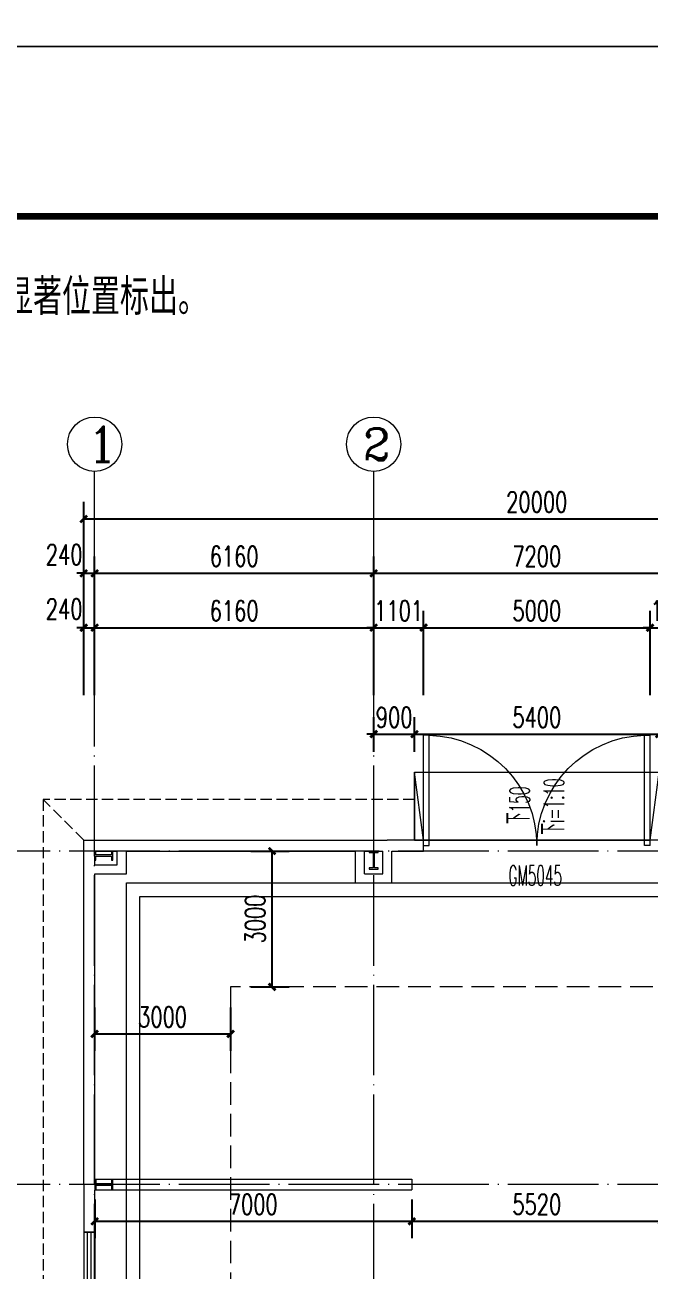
# Model space of a CAD drawing. Header units: inches. Extents: x -3733042 to -3450527, y 579159 to 997713.
# Drawn here: x -3712399 to -3698599, y 851880 to 879388 of the extents above; entities that cross this region are included whole.
import ezdxf

# ---------------------------------------------------------------- set-up
doc = ezdxf.new("R2010")
doc.units = ezdxf.units.IN
doc.header["$LTSCALE"] = 1000
doc.header["$MEASUREMENT"] = 0
doc.linetypes.add('DASH', pattern=[0.35, 0.25, -0.1])
doc.linetypes.add('DOTE', pattern=[2.42, 2, -0.2, 0.02, -0.2])
doc.layers.get('0').update_dxf_attribs({"lineweight": 18})
for name, color, linetype, lineweight in [('AXIS', 30, 'Continuous', 18), ('AXIS_TEXT', 7, 'Continuous', 18), ('COLUMN', 34, 'Continuous', 18), ('DIM_SYMB', 3, 'Continuous', 18), ('DOTE', 14, 'DOTE', 18), ('GROUND', 5, 'DASH', 18), ('PUB_DIM', 3, 'Continuous', 18), ('PUB_TEXT', 7, 'Continuous', 18), ('PUB_TITLE', 153, 'Continuous', 18), ('SURFACE', 255, 'Continuous', 18), ('WALL', 6, 'Continuous', 18), ('WINDOW', 4, 'Continuous', 18), ('WINDOW_TEXT', 7, 'Continuous', 18), ('地漏雨水管', 41, 'Continuous', 18), ('看线', 171, 'Continuous', 18)]:
    doc.layers.add(name, color=color, linetype=linetype, lineweight=lineweight)
doc.styles.add('_HZTXT', font='simplex.shx', dxfattribs={"width": 0.8, "bigfont": 'hztxt.shx'})
doc.styles.add('_TCH_AXIS', font='complex.shx', dxfattribs={"bigfont": 'gbcbig.shx'})
doc.styles.add('_TCH_DIM', font='simplex.shx', dxfattribs={"width": 0.7, "bigfont": 'gbcbig.shx'})
doc.styles.add('_TCH_DIM_T3', font='simplex.shx', dxfattribs={"width": 0.705882, "bigfont": 'gbcbig.shx'})
doc.styles.add('_TCH_WINDOW', font='simplex.shx', dxfattribs={"width": 0.7, "bigfont": 'gbcbig.shx'})
doc.styles.add('COMPLEX', font='complex.shx')
doc.dimstyles.new('_TCH_ARCH&&150', dxfattribs={"dimtxt": 446.25, "dimasz": 150, "dimexe": 375, "dimexo": 450, "dimgap": 150, "dimtad": 1, "dimdec": 0, "dimzin": 0, "dimdsep": 46, "dimtxsty": '_TCH_DIM_T3', "dimblk": 'ARCHTICK', "dimcen": 0.09, "dimdle": 300, "dimclrt": 7, "dimazin": 2, "dimtfac": 1, "dimtdec": 0, "dimtix": 1, "dimtmove": 2, "dimatfit": 3, "dimfxl": 1, "dimtolj": 1, "dimarcsym": 0})

# ---------------------------------------------------------------- blocks, each defined once
blk = doc.blocks.new('_ArchTick_2')
at = {"color": 0, "linetype": 'ByBlock'}
blk.add_lwpolyline([(-0.5, -0.5, 0.4, 0.4, 0), (0.5, 0.5, 0.4, 0.4, 0)], format="xyseb", dxfattribs=at)
blk = doc.blocks.new('*X142')
at = {"layer": 'PUB_DIM', "color": 0, "lineweight": -2}
for p, q in [((-3704699, 863341), (-3704699, 864106)), ((-3703799, 863341), (-3703799, 864106)), ((-3704699, 863731), (-3704849, 863731)), ((-3704699, 863731), (-3703799, 863731)), ((-3703799, 863731), (-3703649, 863731))]:
    blk.add_line(p, q, dxfattribs=at)
at = {"layer": 'PUB_DIM', "color": 0, "lineweight": -2, "xscale": 150, "yscale": 150, "zscale": 150}
blk.add_blockref('_ArchTick_2', (-3704699, 863731), dxfattribs=at)
at = {"layer": 'PUB_DIM', "color": 0, "lineweight": -2, "xscale": 150, "yscale": 150, "zscale": 150, "rotation": 180}
blk.add_blockref('_ArchTick_2', (-3703799, 863731), dxfattribs=at)
at = {"layer": 'PUB_DIM', "color": 7, "insert": (-3704249, 864104), "char_height": 446.2, "width": 1215, "attachment_point": 5, "style": '_TCH_DIM_T3'}
blk.add_mtext('900', dxfattribs=at)
blk = doc.blocks.new('_ARCHTICK')
at = {"color": 0, "linetype": 'ByBlock', "const_width": 0.4}
blk.add_lwpolyline([(-0.5, -0.5), (0.5, 0.5)], dxfattribs=at)
blk = doc.blocks.new('*X143')
at = {"layer": 'PUB_DIM', "color": 0, "lineweight": -2}
for p, q in [((-3703799, 863341), (-3703799, 864106)), ((-3698399, 863341), (-3698399, 864106)), ((-3703799, 863731), (-3698399, 863731))]:
    blk.add_line(p, q, dxfattribs=at)
at = {"layer": 'PUB_DIM', "color": 0, "lineweight": -2, "xscale": 150, "yscale": 150, "zscale": 150, "rotation": 180}
blk.add_blockref('_ArchTick_2', (-3703799, 863731), dxfattribs=at)
at = {"layer": 'PUB_DIM', "color": 0, "lineweight": -2, "xscale": 150, "yscale": 150, "zscale": 150}
blk.add_blockref('_ArchTick_2', (-3698399, 863731), dxfattribs=at)
at = {"layer": 'PUB_DIM', "color": 7, "insert": (-3701099, 864104), "char_height": 446.2, "width": 1620, "attachment_point": 5, "style": '_TCH_DIM_T3'}
blk.add_mtext('5400', dxfattribs=at)
blk = doc.blocks.new('*X155')
at = {"layer": 'PUB_DIM', "color": 0, "lineweight": -2}
for p, q in [((-3710860, 857701), (-3710860, 856739)), ((-3707860, 857701), (-3707860, 856739)), ((-3710860, 857114), (-3707860, 857114))]:
    blk.add_line(p, q, dxfattribs=at)
at = {"layer": 'PUB_DIM', "color": 0, "lineweight": -2, "xscale": 150, "yscale": 150, "zscale": 150, "rotation": 180}
blk.add_blockref('_ArchTick_2', (-3710860, 857114), dxfattribs=at)
at = {"layer": 'PUB_DIM', "color": 0, "lineweight": -2, "xscale": 150, "yscale": 150, "zscale": 150}
blk.add_blockref('_ArchTick_2', (-3707860, 857114), dxfattribs=at)
at = {"layer": 'PUB_DIM', "color": 7, "insert": (-3709360, 857487), "char_height": 446.2, "width": 1620, "attachment_point": 5, "style": '_TCH_DIM_T3'}
blk.add_mtext('3000', dxfattribs=at)
blk = doc.blocks.new('*X156')
at = {"layer": 'PUB_DIM', "color": 0, "lineweight": -2}
for p, q in [((-3707410, 861151), (-3706568, 861151)), ((-3706943, 858151), (-3706943, 861151)), ((-3707410, 858151), (-3706568, 858151))]:
    blk.add_line(p, q, dxfattribs=at)
at = {"layer": 'PUB_DIM', "color": 0, "lineweight": -2, "xscale": 150, "yscale": 150, "zscale": 150}
for p, rotation in [((-3706943, 861151), 90), ((-3706943, 858151), 270)]:
    blk.add_blockref('_ArchTick_2', p, dxfattribs=dict(at, rotation=rotation))
at = {"layer": 'PUB_DIM', "color": 7, "insert": (-3707316, 859651), "char_height": 446.2, "width": 1620, "attachment_point": 5, "rotation": 90, "style": '_TCH_DIM_T3'}
blk.add_mtext('3000', dxfattribs=at)
blk = doc.blocks.new('*X659')
at = {"layer": 'AXIS', "color": 0, "lineweight": -2}
for p, q in [((-3711100, 864593), (-3711100, 866457)), ((-3710860, 864593), (-3710860, 866457)), ((-3711100, 866082), (-3711250, 866082)), ((-3711100, 866082), (-3710860, 866082)), ((-3710860, 866082), (-3710710, 866082))]:
    blk.add_line(p, q, dxfattribs=at)
at = {"layer": 'AXIS', "color": 0, "lineweight": -2, "xscale": 150, "yscale": 150, "zscale": 150}
blk.add_blockref('_ArchTick_2', (-3711100, 866082), dxfattribs=at)
at = {"layer": 'AXIS', "color": 0, "lineweight": -2, "xscale": 150, "yscale": 150, "zscale": 150, "rotation": 180}
blk.add_blockref('_ArchTick_2', (-3710860, 866082), dxfattribs=at)
at = {"layer": 'AXIS', "color": 7, "insert": (-3711533, 866495), "char_height": 446.2, "width": 1215, "attachment_point": 5, "style": '_TCH_DIM_T3'}
blk.add_mtext('240', dxfattribs=at)
blk = doc.blocks.new('*X660')
at = {"layer": 'AXIS', "color": 0, "lineweight": -2}
for p, q in [((-3710860, 864593), (-3710860, 866457)), ((-3704700, 864593), (-3704700, 866457)), ((-3710860, 866082), (-3704700, 866082))]:
    blk.add_line(p, q, dxfattribs=at)
at = {"layer": 'AXIS', "color": 0, "lineweight": -2, "xscale": 150, "yscale": 150, "zscale": 150, "rotation": 180}
blk.add_blockref('_ArchTick_2', (-3710860, 866082), dxfattribs=at)
at = {"layer": 'AXIS', "color": 0, "lineweight": -2, "xscale": 150, "yscale": 150, "zscale": 150}
blk.add_blockref('_ArchTick_2', (-3704700, 866082), dxfattribs=at)
at = {"layer": 'AXIS', "color": 7, "insert": (-3707780, 866455), "char_height": 446.2, "width": 1530, "attachment_point": 5, "style": '_TCH_DIM_T3'}
blk.add_mtext('6160', dxfattribs=at)
blk = doc.blocks.new('*X661')
at = {"layer": 'AXIS', "color": 0, "lineweight": -2}
for p, q in [((-3704700, 864593), (-3704700, 866457)), ((-3703599, 864593), (-3703599, 866457)), ((-3704700, 866082), (-3704850, 866082)), ((-3704700, 866082), (-3703599, 866082)), ((-3703599, 866082), (-3703449, 866082))]:
    blk.add_line(p, q, dxfattribs=at)
at = {"layer": 'AXIS', "color": 0, "lineweight": -2, "xscale": 150, "yscale": 150, "zscale": 150}
blk.add_blockref('_ArchTick_2', (-3704700, 866082), dxfattribs=at)
at = {"layer": 'AXIS', "color": 0, "lineweight": -2, "xscale": 150, "yscale": 150, "zscale": 150, "rotation": 180}
blk.add_blockref('_ArchTick_2', (-3703599, 866082), dxfattribs=at)
at = {"layer": 'AXIS', "color": 7, "insert": (-3704149, 866455), "char_height": 446.2, "width": 1260, "attachment_point": 5, "style": '_TCH_DIM_T3'}
blk.add_mtext('1101', dxfattribs=at)
blk = doc.blocks.new('*X662')
at = {"layer": 'AXIS', "color": 0, "lineweight": -2}
for p, q in [((-3703599, 864593), (-3703599, 866457)), ((-3698599, 864593), (-3698599, 866457)), ((-3703599, 866082), (-3698599, 866082))]:
    blk.add_line(p, q, dxfattribs=at)
at = {"layer": 'AXIS', "color": 0, "lineweight": -2, "xscale": 150, "yscale": 150, "zscale": 150, "rotation": 180}
blk.add_blockref('_ArchTick_2', (-3703599, 866082), dxfattribs=at)
at = {"layer": 'AXIS', "color": 0, "lineweight": -2, "xscale": 150, "yscale": 150, "zscale": 150}
blk.add_blockref('_ArchTick_2', (-3698599, 866082), dxfattribs=at)
at = {"layer": 'AXIS', "color": 7, "insert": (-3701099, 866455), "char_height": 446.2, "width": 1620, "attachment_point": 5, "style": '_TCH_DIM_T3'}
blk.add_mtext('5000', dxfattribs=at)
blk = doc.blocks.new('*X663')
at = {"layer": 'AXIS', "color": 0, "lineweight": -2}
for p, q in [((-3698599, 864593), (-3698599, 866457)), ((-3697500, 864593), (-3697500, 866457)), ((-3698599, 866082), (-3698749, 866082)), ((-3698599, 866082), (-3697500, 866082)), ((-3697500, 866082), (-3697350, 866082))]:
    blk.add_line(p, q, dxfattribs=at)
at = {"layer": 'AXIS', "color": 0, "lineweight": -2, "xscale": 150, "yscale": 150, "zscale": 150}
blk.add_blockref('_ArchTick_2', (-3698599, 866082), dxfattribs=at)
at = {"layer": 'AXIS', "color": 0, "lineweight": -2, "xscale": 150, "yscale": 150, "zscale": 150, "rotation": 180}
blk.add_blockref('_ArchTick_2', (-3697500, 866082), dxfattribs=at)
at = {"layer": 'AXIS', "color": 7, "insert": (-3698049, 866455), "char_height": 446.2, "width": 1530, "attachment_point": 5, "style": '_TCH_DIM_T3'}
blk.add_mtext('1099', dxfattribs=at)
blk = doc.blocks.new('*X840')
at = {"layer": 'PUB_DIM', "color": 0, "lineweight": -2}
for p, q in [((-3710859, 853460), (-3710859, 852603)), ((-3703859, 853460), (-3703859, 852603)), ((-3710859, 852978), (-3703859, 852978))]:
    blk.add_line(p, q, dxfattribs=at)
at = {"layer": 'PUB_DIM', "color": 0, "lineweight": -2, "xscale": 150, "yscale": 150, "zscale": 150, "rotation": 180}
blk.add_blockref('_ArchTick_2', (-3710859, 852978), dxfattribs=at)
at = {"layer": 'PUB_DIM', "color": 0, "lineweight": -2, "xscale": 150, "yscale": 150, "zscale": 150}
blk.add_blockref('_ArchTick_2', (-3703859, 852978), dxfattribs=at)
at = {"layer": 'PUB_DIM', "color": 7, "insert": (-3707359, 853351), "char_height": 446.2, "width": 1665, "attachment_point": 5, "style": '_TCH_DIM_T3'}
blk.add_mtext('7000', dxfattribs=at)
blk = doc.blocks.new('*X841')
at = {"layer": 'PUB_DIM', "color": 0, "lineweight": -2}
for p, q in [((-3703859, 853460), (-3703859, 852603)), ((-3698339, 853460), (-3698339, 852603)), ((-3703859, 852978), (-3698339, 852978))]:
    blk.add_line(p, q, dxfattribs=at)
at = {"layer": 'PUB_DIM', "color": 0, "lineweight": -2, "xscale": 150, "yscale": 150, "zscale": 150, "rotation": 180}
blk.add_blockref('_ArchTick_2', (-3703859, 852978), dxfattribs=at)
at = {"layer": 'PUB_DIM', "color": 0, "lineweight": -2, "xscale": 150, "yscale": 150, "zscale": 150}
blk.add_blockref('_ArchTick_2', (-3698339, 852978), dxfattribs=at)
at = {"layer": 'PUB_DIM', "color": 7, "insert": (-3701099, 853351), "char_height": 446.2, "width": 1575, "attachment_point": 5, "style": '_TCH_DIM_T3'}
blk.add_mtext('5520', dxfattribs=at)
blk = doc.blocks.new('*X843')
at = {"layer": 'AXIS', "color": 0, "lineweight": -2}
for p, q in [((-3711100, 865793), (-3711100, 867657)), ((-3710860, 865793), (-3710860, 867657)), ((-3711100, 867282), (-3711250, 867282)), ((-3711100, 867282), (-3710860, 867282)), ((-3710860, 867282), (-3710710, 867282))]:
    blk.add_line(p, q, dxfattribs=at)
at = {"layer": 'AXIS', "color": 0, "lineweight": -2, "xscale": 150, "yscale": 150, "zscale": 150}
blk.add_blockref('_ArchTick_2', (-3711100, 867282), dxfattribs=at)
at = {"layer": 'AXIS', "color": 0, "lineweight": -2, "xscale": 150, "yscale": 150, "zscale": 150, "rotation": 180}
blk.add_blockref('_ArchTick_2', (-3710860, 867282), dxfattribs=at)
at = {"layer": 'AXIS', "color": 7, "insert": (-3711533, 867695), "char_height": 446.2, "width": 1215, "attachment_point": 5, "style": '_TCH_DIM_T3'}
blk.add_mtext('240', dxfattribs=at)
blk = doc.blocks.new('*X844')
at = {"layer": 'AXIS', "color": 0, "lineweight": -2}
for p, q in [((-3710860, 865793), (-3710860, 867657)), ((-3704700, 865793), (-3704700, 867657)), ((-3710860, 867282), (-3704700, 867282))]:
    blk.add_line(p, q, dxfattribs=at)
at = {"layer": 'AXIS', "color": 0, "lineweight": -2, "xscale": 150, "yscale": 150, "zscale": 150, "rotation": 180}
blk.add_blockref('_ArchTick_2', (-3710860, 867282), dxfattribs=at)
at = {"layer": 'AXIS', "color": 0, "lineweight": -2, "xscale": 150, "yscale": 150, "zscale": 150}
blk.add_blockref('_ArchTick_2', (-3704700, 867282), dxfattribs=at)
at = {"layer": 'AXIS', "color": 7, "insert": (-3707780, 867655), "char_height": 446.2, "width": 1530, "attachment_point": 5, "style": '_TCH_DIM_T3'}
blk.add_mtext('6160', dxfattribs=at)
blk = doc.blocks.new('*X845')
at = {"layer": 'AXIS', "color": 0, "lineweight": -2}
for p, q in [((-3704700, 865793), (-3704700, 867657)), ((-3697500, 865793), (-3697500, 867657)), ((-3704700, 867282), (-3697500, 867282))]:
    blk.add_line(p, q, dxfattribs=at)
at = {"layer": 'AXIS', "color": 0, "lineweight": -2, "xscale": 150, "yscale": 150, "zscale": 150, "rotation": 180}
blk.add_blockref('_ArchTick_2', (-3704700, 867282), dxfattribs=at)
at = {"layer": 'AXIS', "color": 0, "lineweight": -2, "xscale": 150, "yscale": 150, "zscale": 150}
blk.add_blockref('_ArchTick_2', (-3697500, 867282), dxfattribs=at)
at = {"layer": 'AXIS', "color": 7, "insert": (-3701100, 867655), "char_height": 446.2, "width": 1665, "attachment_point": 5, "style": '_TCH_DIM_T3'}
blk.add_mtext('7200', dxfattribs=at)
blk = doc.blocks.new('*X848')
at = {"layer": 'AXIS', "color": 0, "lineweight": -2}
for p, q in [((-3711100, 866243), (-3711100, 868857)), ((-3691100, 866243), (-3691100, 868857)), ((-3711100, 868482), (-3691100, 868482))]:
    blk.add_line(p, q, dxfattribs=at)
at = {"layer": 'AXIS', "color": 0, "lineweight": -2, "xscale": 150, "yscale": 150, "zscale": 150, "rotation": 180}
blk.add_blockref('_ArchTick_2', (-3711100, 868482), dxfattribs=at)
at = {"layer": 'AXIS', "color": 0, "lineweight": -2, "xscale": 150, "yscale": 150, "zscale": 150}
blk.add_blockref('_ArchTick_2', (-3691100, 868482), dxfattribs=at)
at = {"layer": 'AXIS', "color": 7, "insert": (-3701100, 868855), "char_height": 446.2, "width": 2115, "attachment_point": 5, "style": '_TCH_DIM_T3'}
blk.add_mtext('20000', dxfattribs=at)
blk = doc.blocks.new('$DorLib2D$00000002')
for p, q in [((-0.5, 0), (-0.5, 0.4875)), ((-0.475, 0.4875), (-0.5, 0.4875)), ((-0.475, 0), (-0.475, 0.4875)), ((0.475, 0), (0.475, 0.4875)), ((0.475, 0.4875), (0.5, 0.4875)), ((0.5, 0), (0.5, 0.4875)), ((-0.5, 0), (-0.475, 0)), ((0.5, 0), (0.475, 0))]:
    blk.add_line(p, q)
at = {"lineweight": 13}
for centre, start, end in [((-0.4875, 0), 0, 88.5307), ((0.4875, 0), 91.4693, 180)]:
    blk.add_arc(centre, 0.4875, start, end, dxfattribs=at)
blk = doc.blocks.new('_AXISO')
blk.add_circle((0, 0), 0.5)
at = {"layer": 'AXIS_TEXT', "style": 'COMPLEX', "width": 1.04167}
blk.add_attdef('A', (-0.25, -0.28), '', height=0.56, dxfattribs=at)
blk = doc.blocks.new('$WINLIB2D$00000001')
at = {"color": 0}
for points in [[(-0.5, 0.5), (-0.5, -0.5)], [(-0.5, 0.5), (0.5, 0.5)], [(0.5, -0.5), (0.5, 0.5)], [(0.5, 0.1667), (-0.5, 0.1667)], [(0.5, -0.1667), (-0.5, -0.1667)], [(-0.5, -0.5), (0.5, -0.5)]]:
    blk.add_lwpolyline(points, dxfattribs=at)

msp = doc.modelspace()

# ---------------------------------------------------------------- linework, layer by layer
at = {"layer": 'AXIS'}
for p, q in [((-3710859.6, 865343.1), (-3710859.6, 869532.3)), ((-3704699.6, 865343.1), (-3704699.6, 869532.3))]:
    msp.add_line(p, q, dxfattribs=at)
at = {"layer": 'COLUMN'}
for p, q in [((-3710829.6, 861150.1), (-3710859.6, 861150.1)), ((-3710859.6, 861150.1), (-3710859.6, 860950.1)), ((-3710829.6, 861065.1), (-3710829.6, 861150.1)), ((-3710489.6, 861065.1), (-3710829.6, 861065.1)), ((-3710829.6, 860950.1), (-3710829.6, 861035.1)), ((-3710829.6, 861035.1), (-3710489.6, 861035.1)), ((-3710459.6, 861150.1), (-3710489.6, 861150.1)), ((-3710489.6, 861150.1), (-3710489.6, 861065.1)), ((-3710489.6, 861035.1), (-3710489.6, 860950.1)), ((-3710459.6, 860950.1), (-3710459.6, 861150.1)), ((-3704598.9, 861150.8), (-3704798.9, 861150.8)), ((-3704798.9, 861150.8), (-3704798.9, 861120.8)), ((-3704798.9, 861120.8), (-3704713.9, 861120.8)), ((-3704713.9, 861120.8), (-3704713.9, 860780.8)), ((-3704683.9, 860780.8), (-3704683.9, 861120.8)), ((-3704683.9, 861120.8), (-3704598.9, 861120.8)), ((-3704598.9, 861120.8), (-3704598.9, 861150.8)), ((-3710859.6, 860950.1), (-3710829.6, 860950.1)), ((-3710489.6, 860950.1), (-3710459.6, 860950.1)), ((-3704713.9, 860780.8), (-3704798.9, 860780.8)), ((-3704798.9, 860780.8), (-3704798.9, 860750.8)), ((-3704798.9, 860750.8), (-3704598.9, 860750.8)), ((-3704598.9, 860780.8), (-3704683.9, 860780.8)), ((-3704598.9, 860750.8), (-3704598.9, 860780.8)), ((-3710828.9, 853890.1), (-3710858.9, 853890.1)), ((-3710858.9, 853890.1), (-3710858.9, 853690.1)), ((-3710828.9, 853805.1), (-3710828.9, 853890.1)), ((-3710458.9, 853890.1), (-3710488.9, 853890.1)), ((-3710488.9, 853890.1), (-3710488.9, 853805.1)), ((-3710458.9, 853690.1), (-3710458.9, 853890.1)), ((-3710858.9, 853690.1), (-3710828.9, 853690.1)), ((-3710488.9, 853805.1), (-3710828.9, 853805.1)), ((-3710828.9, 853690.1), (-3710828.9, 853775.1)), ((-3710828.9, 853775.1), (-3710488.9, 853775.1)), ((-3710488.9, 853775.1), (-3710488.9, 853690.1)), ((-3710488.9, 853690.1), (-3710458.9, 853690.1))]:
    msp.add_line(p, q, dxfattribs=at)
at = {"layer": 'DIM_SYMB'}
msp.add_lwpolyline([(-3701098.9, 861390.8, 0, 0, 0), (-3701098.9, 862440.8, 120, 0, 0), (-3701098.9, 862890.8, 0, 0, 0)], format="xyseb", dxfattribs=at)
at = {"layer": 'DOTE'}
for p, q in [((-3710859.6, 805380.6), (-3710859.6, 865343.1)), ((-3704699.6, 805380.6), (-3704699.6, 865343.1)), ((-3690060.9, 861150.1), (-3713856.5, 861150.1)), ((-3690060.3, 853790.1), (-3713855.9, 853790.1))]:
    msp.add_line(p, q, dxfattribs=at)
at = {"layer": 'GROUND'}
for points in [[(-3703798.9, 862290.8), (-3711998.9, 862290.8), (-3711998.9, 808490.8), (-3703798.9, 808490.8)], [(-3711098.9, 861390.8), (-3711998.9, 862290.8)]]:
    msp.add_lwpolyline(points, dxfattribs=at)
at = {"layer": 'PUB_TITLE'}
for points in [[(-3732364.6, 878912.6), (-3648264.6, 878912.6), (-3648264.6, 938312.6), (-3732364.6, 938312.6)], [(-3732364.6, 789812.6), (-3669364.6, 789812.6), (-3669364.6, 878912.6), (-3732364.6, 878912.6)]]:
    msp.add_lwpolyline(points, close=True, dxfattribs=at)
msp.add_lwpolyline([(-3730864.6, 791312.6, 150, 150, 0), (-3670864.6, 791312.6, 150, 150, 0), (-3670864.6, 875162.6, 150, 150, 0), (-3730864.6, 875162.6, 150, 150, 0)], format="xyseb", close=True, dxfattribs=at)
at = {"layer": 'SURFACE', "linetype": 'DASH', "ltscale": 2}
msp.add_lwpolyline([(-3707859.6, 812630.1), (-3694338.9, 812630.1), (-3694338.9, 858150.8), (-3707859.6, 858150.8)], close=True, dxfattribs=at)
at = {"layer": 'WALL'}
for p, q in [((-3711098.9, 861390.8), (-3710259.6, 861390.8)), ((-3711098.9, 860750.1), (-3711098.9, 861390.8)), ((-3710259.6, 861390.8), (-3705000.2, 861390.8)), ((-3705000.2, 861390.8), (-3704398.9, 861390.8)), ((-3703598.9, 861390.8), (-3704398.9, 861390.8)), ((-3703598.9, 861150.8), (-3703598.9, 861390.8)), ((-3710858.9, 861150.8), (-3710359.6, 861150.8)), ((-3710858.9, 860850.1), (-3710858.9, 861150.8)), ((-3710359.6, 860850.1), (-3710359.6, 861150.8)), ((-3710159.6, 860650.1), (-3710159.6, 861150.8)), ((-3710159.6, 861150.8), (-3705100.2, 861150.8)), ((-3705100.2, 860450.1), (-3705100.2, 861150.8)), ((-3704900.2, 860650.1), (-3704900.2, 861150.8)), ((-3704900.2, 861150.8), (-3704498.9, 861150.8)), ((-3704498.9, 860650.1), (-3704498.9, 861150.8)), ((-3704298.9, 860450.1), (-3704298.9, 861150.8)), ((-3704298.9, 861150.8), (-3703598.9, 861150.8)), ((-3711098.9, 853790.1), (-3711098.9, 860750.1)), ((-3710858.9, 860850.1), (-3710359.6, 860850.1)), ((-3710858.9, 853910.1), (-3710858.9, 860650.1)), ((-3710858.9, 860650.1), (-3710159.6, 860650.1)), ((-3705100.2, 860450.1), (-3704298.9, 860450.1)), ((-3704900.2, 860650.1), (-3704498.9, 860650.1)), ((-3710858.9, 853910.1), (-3703858.9, 853910.1)), ((-3703858.9, 853910.1), (-3703858.9, 853670.1)), ((-3711098.9, 853790.1), (-3711098.9, 852735.1)), ((-3710858.9, 853670.1), (-3703858.9, 853670.1)), ((-3710858.9, 852735.1), (-3710858.9, 853670.1)), ((-3711098.9, 852735.1), (-3710858.9, 852735.1))]:
    msp.add_line(p, q, dxfattribs=at)
at = {"layer": 'WINDOW'}
msp.add_line((-3703598.9, 861390.8), (-3698598.9, 861390.8), dxfattribs=at)
at = {"layer": '地漏雨水管'}
for points in [[(-3710158.9, 860450.8), (-3692038.9, 860450.8), (-3692038.9, 810330.8), (-3710158.9, 810330.8)], [(-3709858.9, 860150.8), (-3692338.9, 860150.8), (-3692338.9, 810630.8), (-3709858.9, 810630.8)]]:
    msp.add_lwpolyline(points, close=True, dxfattribs=at)
at = {"layer": '看线'}
for points in [[(-3703798.9, 862890.8), (-3703798.9, 861390.8), (-3703598.9, 861390.8)], [(-3703798.9, 862890.8), (-3698398.9, 862890.8), (-3698398.9, 861390.8), (-3703798.9, 861390.8)], [(-3698398.9, 862890.8), (-3698398.9, 861390.8), (-3698598.9, 861390.8)]]:
    msp.add_lwpolyline(points, close=True, dxfattribs=at)

# ---------------------------------------------------------------- block references
at = {"layer": 'AXIS'}
ref = msp.add_blockref('_AXISO', (-3710859.6, 870132.3), dxfattribs=dict(at, xscale=1200, yscale=1200, zscale=1200))
ref.add_attrib('A', '1', (-3711025, 869746.2), dxfattribs={"layer": 'AXIS_TEXT', "height": 772.1, "style": '_TCH_AXIS'})
ref = msp.add_blockref('_AXISO', (-3704699.6, 870132.3), dxfattribs=dict(at, xscale=1200, yscale=1200, zscale=1200))
ref.add_attrib('A', '2', (-3704932.5, 869782.8), dxfattribs={"layer": 'AXIS_TEXT', "height": 698.9, "style": '_TCH_AXIS'})
at = {"layer": 'WINDOW'}
ref = msp.add_blockref('$DorLib2D$00000002', (-3701098.9, 861270.8), dxfattribs=dict(at, xscale=-5000, yscale=5000, zscale=-5000))
ref.add_attrib('A', 'GM5045', (-3701723.7, 860387.8), dxfattribs={"layer": 'WINDOW_TEXT', "height": 446.25, "style": '_TCH_WINDOW', "width": 0.494118})
at = {"layer": 'WINDOW', "xscale": -5250, "yscale": -240, "zscale": -5250, "rotation": 90}
msp.add_blockref('$WINLIB2D$00000001', (-3710978.9, 850110.1), dxfattribs=at)

# ---------------------------------------------------------------- texts
at = {"layer": 'PUB_TEXT', "style": '_HZTXT', "width": 0.8}
msp.add_text('说明：本库房外墙3米范围内堆物限高1米,在仓库出入口及显著位置标出。', height=800, dxfattribs=at).set_placement((-3729591.7, 872982.4))
at = {"layer": 'PUB_TEXT', "style": '_TCH_DIM'}
for s, height, width, p in [('i=1:10', 446.25, 0.494118, (-3700494.6, 861771)), ('150', 446.25, 0.494118, (-3701256.4, 862007.3)), ('下', 506.4, 0.7, (-3701256.4, 861749.3)), ('下', 506.4, 0.7, (-3700494.6, 861513))]:
    msp.add_text(s, height=height, rotation=90, dxfattribs=dict(at, width=width)).set_placement(p)

# ---------------------------------------------------------------- dimensions: what is measured, and where the dimension line sits
at = {"layer": 'AXIS'}
for base, p1, p2, picture, middle in [((-3691099.6, 868482.3), (-3711099.6, 865793.1), (-3691099.6, 865793.1), '*X848', (-3701099.6, 868855.4)), ((-3704699.6, 867282.3), (-3710859.6, 865343.1), (-3704699.6, 865343.1), '*X844', (-3707779.6, 867655.4)), ((-3697499.6, 867282.3), (-3704699.6, 865343.1), (-3697499.6, 865343.1), '*X845', (-3701099.6, 867655.4)), ((-3704699.6, 866082.3), (-3710859.6, 864143.1), (-3704699.6, 864143.1), '*X660', (-3707779.6, 866455.4)), ((-3703598.9, 866082.3), (-3704699.6, 864143.1), (-3703598.9, 864143.1), '*X661', (-3704149.2, 866455.4)), ((-3698598.9, 866082.3), (-3703598.9, 864143.1), (-3698598.9, 864143.1), '*X662', (-3701098.9, 866455.4)), ((-3697499.6, 866082.3), (-3698598.9, 864143.1), (-3697499.6, 864143.1), '*X663', (-3698049.2, 866455.4))]:
    dim = msp.add_linear_dim(base=base, p1=p1, p2=p2, dimstyle='_TCH_ARCH&&150', override={"dimsah": 1, "dimtzin": 0}, dxfattribs=at)
    dim.commit()
    dim.dimension.update_dxf_attribs({"geometry": picture, "text_midpoint": middle})
for base, p1, p2, picture, middle in [((-3710859.6, 867282.3), (-3711099.6, 865343.1), (-3710859.6, 865343.1), '*X843', (-3711533.1, 867694.8)), ((-3710859.6, 866082.3), (-3711099.6, 864143.1), (-3710859.6, 864143.1), '*X659', (-3711533.1, 866494.8))]:
    dim = msp.add_linear_dim(base=base, p1=p1, p2=p2, dimstyle='_TCH_ARCH&&150', override={"dimsah": 1, "dimtzin": 0}, dxfattribs=at)
    dim.commit()
    dim.dimension.update_dxf_attribs({"geometry": picture, "text_midpoint": middle, "dimtype": 160})
at = {"layer": 'PUB_DIM'}
for base, p1, p2, picture, middle in [((-3703798.9, 863730.6), (-3704698.9, 862890.8), (-3703798.9, 862890.8), '*X142', (-3704248.9, 864103.7)), ((-3698398.9, 863730.6), (-3703798.9, 862890.8), (-3698398.9, 862890.8), '*X143', (-3701098.9, 864103.7)), ((-3707859.6, 857114.1), (-3710859.6, 858150.8), (-3707859.6, 858150.8), '*X155', (-3709359.6, 857487.2)), ((-3703858.9, 852977.9), (-3710858.9, 853910.1), (-3703858.9, 853910.1), '*X840', (-3707358.9, 853351)), ((-3698338.9, 852977.9), (-3703858.9, 853910.1), (-3698338.9, 853910.1), '*X841', (-3701098.9, 853351))]:
    dim = msp.add_linear_dim(base=base, p1=p1, p2=p2, dimstyle='_TCH_ARCH&&150', override={"dimsah": 1, "dimtzin": 0}, dxfattribs=at)
    dim.commit()
    dim.dimension.update_dxf_attribs({"geometry": picture, "text_midpoint": middle})
dim = msp.add_linear_dim(base=(-3706943.1, 861150.8), p1=(-3707859.6, 858150.8), p2=(-3707859.6, 861150.8), angle=90, dimstyle='_TCH_ARCH&&150', override={"dimsah": 1, "dimtzin": 0}, dxfattribs=at)
dim.commit()
dim.dimension.update_dxf_attribs({"geometry": '*X156', "text_midpoint": (-3707316.2, 859650.8)})

doc.saveas('drawing.dxf')
